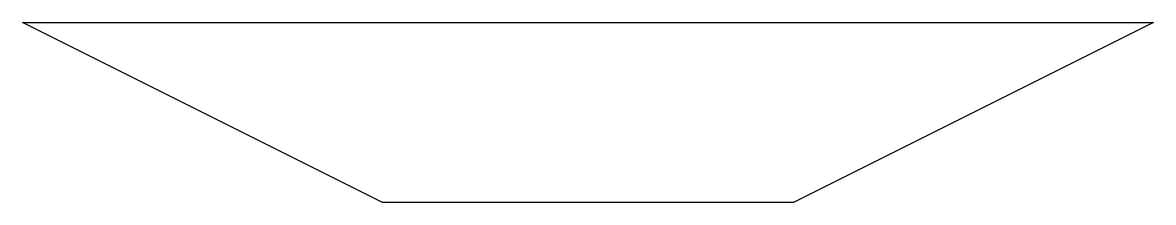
# Model space of a CAD drawing. Header units: metres. Extents: x -1.1 to 1.1, y 0 to 0.35.
import ezdxf

# ---------------------------------------------------------------- set-up
doc = ezdxf.new("R2010")
doc.units = ezdxf.units.M
doc.layers.add('3D_Trench', color=32, linetype='Continuous', transparency=0.7)

msp = doc.modelspace()

# ---------------------------------------------------------------- linework, layer by layer
at = {"layer": '3D_Trench'}
msp.add_lwpolyline([(0, 0.35), (1.1, 0.35), (0.4, 0), (-0.4, 0), (-1.1, 0.35), (0, 0.35)], dxfattribs=at)

doc.saveas('drawing.dxf')
